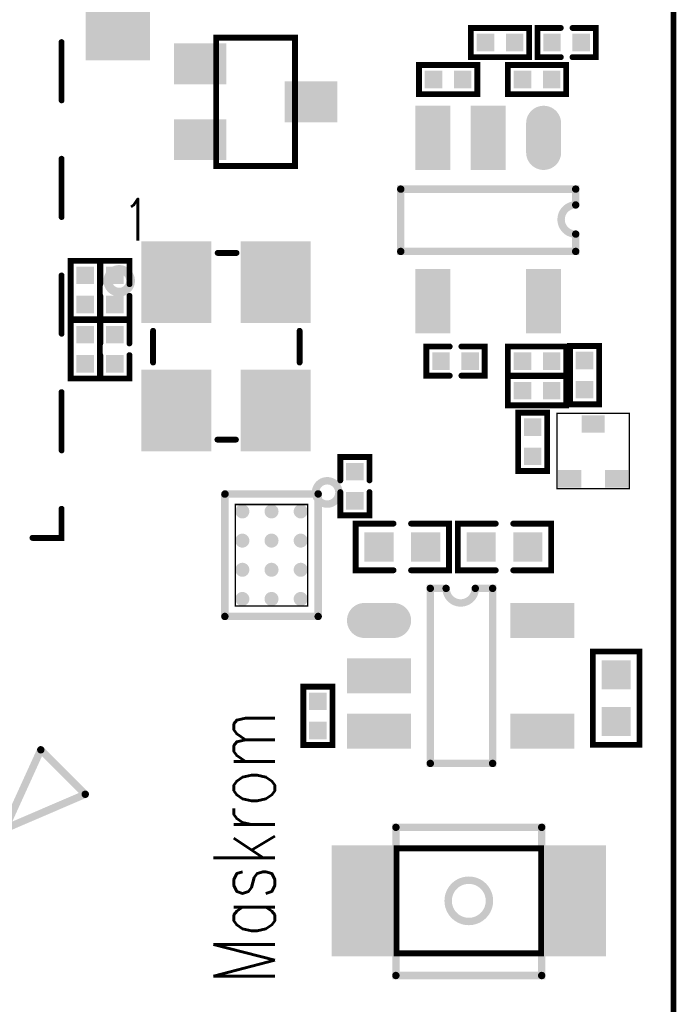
# Model space of a CAD drawing. Extents: x 109.4 to 149.6, y 97.5 to 152.5.
# Drawn here: x 138.32 to 149.58, y 107.98 to 124.86 of the extents above; entities that cross this region are included whole.
import ezdxf

# ---------------------------------------------------------------- set-up
doc = ezdxf.new("R2010")
doc.units = 0
doc.header["$MEASUREMENT"] = 0
doc.layers.get('0').update_dxf_attribs({"linetype": 'CONTINUOUS'})
for name, color, linetype in [('BOARD_OUTLINE_00', 254, 'CONTINUOUS'), ('DRIL_NPLTE_THRU_01', 3, 'CONTINUOUS'), ('DRIL_NPLTE_THRU_02', 171, 'CONTINUOUS'), ('DRIL_NPLTE_THRU_03', 34, 'CONTINUOUS'), ('DRIL_NPLTE_THRU_04', 1, 'CONTINUOUS'), ('DRIL_NPLTE_THRU_05', 171, 'CONTINUOUS'), ('DRIL_NPLTE_THRU_06', 136, 'CONTINUOUS'), ('DRIL_NPLTE_THRU_07', 216, 'CONTINUOUS'), ('DRIL_NPLTE_THRU_08', 2, 'CONTINUOUS'), ('DRIL_NPLTE_THRU_09', 6, 'CONTINUOUS'), ('DRIL_NPLTE_THRU_10', 106, 'CONTINUOUS'), ('DRIL_NPLTE_THRU_11', 171, 'CONTINUOUS'), ('DRIL_NPLTE_THRU_12', 176, 'CONTINUOUS'), ('DRIL_PLTE_THRU_01', 3, 'CONTINUOUS'), ('DRIL_PLTE_THRU_02', 171, 'CONTINUOUS'), ('DRIL_PLTE_THRU_03', 34, 'CONTINUOUS'), ('DRIL_PLTE_THRU_04', 1, 'CONTINUOUS'), ('DRIL_PLTE_THRU_05', 171, 'CONTINUOUS'), ('DRIL_PLTE_THRU_06', 136, 'CONTINUOUS'), ('DRIL_PLTE_THRU_07', 216, 'CONTINUOUS'), ('DRIL_PLTE_THRU_08', 2, 'CONTINUOUS'), ('DRIL_PLTE_THRU_09', 6, 'CONTINUOUS'), ('DRIL_PLTE_THRU_10', 106, 'CONTINUOUS'), ('DRIL_PLTE_THRU_11', 171, 'CONTINUOUS'), ('DRIL_PLTE_THRU_12', 176, 'CONTINUOUS'), ('PADS_BOT', 5, 'CONTINUOUS'), ('PADS_INNER', 96, 'CONTINUOUS'), ('PADS_TOP', 96, 'CONTINUOUS'), ('PADS_XR_121', 254, 'CONTINUOUS'), ('PADS_XR_122', 96, 'CONTINUOUS'), ('PADS_XR_123', 3, 'CONTINUOUS'), ('PADS_XR_128', 255, 'CONTINUOUS'), ('PART_TOP_2DLINE_00', 254, 'CONTINUOUS'), ('PART_TOP_2DLINE_01', 254, 'CONTINUOUS'), ('PART_TOP_2DLINE_120', 253, 'CONTINUOUS'), ('PART_TOP_2DLINE_126', 253, 'CONTINUOUS'), ('TEXT_126', 6, 'CONTINUOUS')]:
    doc.layers.add(name, color=color, linetype=linetype)
doc.styles.add('W0$1016', font='simplex', dxfattribs={"width": 0.75})

# ---------------------------------------------------------------- blocks, each defined once
blk = doc.blocks.new('BOARD_1')
at = {"layer": 'BOARD_OUTLINE_00', "const_width": 0.1}
blk.add_lwpolyline([(7.043, -3.358, 0.414214), (3.696, -6.706), (3.696, -55.29, 0.414214), (6.744, -58.338), (40.389, -58.338, 0.414214), (43.716, -55.012), (43.716, -6.664, 0.414214), (40.41, -3.358)], format="xyb", close=True, dxfattribs=at)
blk = doc.blocks.new('SMOOTH_0$127')
at = {"const_width": 0.0635}
blk.add_lwpolyline([(-0.03175, 0, 1), (0.03175, 0, 1)], format="xyb", close=True, dxfattribs=at)
blk = doc.blocks.new('PART_BODY_TOP_724')
at = {"layer": 'PART_TOP_2DLINE_126', "const_width": 0.127}
for points in [[(-1.113028, 0.899922), (1.125728, 0.899922)], [(-1.113028, -0.899922), (-1.113028, 0.899922)], [(0.8636, -0.899922), (0.8636, 0.899922)], [(1.125728, 0.899922), (1.125728, -0.899922)], [(1.125728, -0.899922), (-1.113028, -0.899922)]]:
    blk.add_lwpolyline(points, dxfattribs=at)
at = {"layer": 'PART_TOP_2DLINE_126'}
for p in [(-1.113028, 0.899922), (-1.113028, 0.899922), (0.8636, 0.899922), (1.125728, 0.899922), (1.125728, 0.899922), (-1.113028, -0.899922), (-1.113028, -0.899922), (0.8636, -0.899922), (1.125728, -0.899922), (1.125728, -0.899922)]:
    blk.add_blockref('SMOOTH_0$127', p, dxfattribs=at)
blk = doc.blocks.new('DRIL_HOLE_0')
blk.add_lwpolyline([(0, 0, 1), (0, 0, 1)], format="xyb", close=True)
blk = doc.blocks.new('PAD_0')
blk.add_lwpolyline([(0, 0, 1), (0, 0, 1)], format="xyb", close=True)
blk = doc.blocks.new('PAD_7')
at = {"const_width": 1.1}
blk.add_lwpolyline([(-0.55, 0), (0.55, 0)], dxfattribs=at)
blk = doc.blocks.new('PAD_8')
at = {"const_width": 1}
blk.add_lwpolyline([(-0.5, 0), (0.5, 0)], dxfattribs=at)
blk = doc.blocks.new('STK_TOP_121')
at = {"layer": 'DRIL_PLTE_THRU_01'}
blk.add_blockref('DRIL_HOLE_0', (0, 0), dxfattribs=at)
at = {"layer": 'DRIL_PLTE_THRU_02'}
blk.add_blockref('DRIL_HOLE_0', (0, 0), dxfattribs=at)
at = {"layer": 'DRIL_PLTE_THRU_03'}
blk.add_blockref('DRIL_HOLE_0', (0, 0), dxfattribs=at)
at = {"layer": 'DRIL_PLTE_THRU_04'}
blk.add_blockref('DRIL_HOLE_0', (0, 0), dxfattribs=at)
at = {"layer": 'DRIL_PLTE_THRU_05'}
blk.add_blockref('DRIL_HOLE_0', (0, 0), dxfattribs=at)
at = {"layer": 'DRIL_PLTE_THRU_06'}
blk.add_blockref('DRIL_HOLE_0', (0, 0), dxfattribs=at)
at = {"layer": 'DRIL_PLTE_THRU_07'}
blk.add_blockref('DRIL_HOLE_0', (0, 0), dxfattribs=at)
at = {"layer": 'DRIL_PLTE_THRU_08'}
blk.add_blockref('DRIL_HOLE_0', (0, 0), dxfattribs=at)
at = {"layer": 'DRIL_PLTE_THRU_09'}
blk.add_blockref('DRIL_HOLE_0', (0, 0), dxfattribs=at)
at = {"layer": 'DRIL_PLTE_THRU_10'}
blk.add_blockref('DRIL_HOLE_0', (0, 0), dxfattribs=at)
at = {"layer": 'DRIL_PLTE_THRU_11'}
blk.add_blockref('DRIL_HOLE_0', (0, 0), dxfattribs=at)
at = {"layer": 'DRIL_PLTE_THRU_12'}
blk.add_blockref('DRIL_HOLE_0', (0, 0), dxfattribs=at)
at = {"layer": 'PADS_BOT'}
blk.add_blockref('PAD_0', (0, 0), dxfattribs=at)
at = {"layer": 'PADS_INNER'}
blk.add_blockref('PAD_0', (0, 0), dxfattribs=at)
at = {"layer": 'PADS_TOP'}
blk.add_blockref('PAD_8', (0, 0), dxfattribs=at)
at = {"layer": 'PADS_XR_121'}
blk.add_blockref('PAD_7', (0, 0), dxfattribs=at)
at = {"layer": 'PADS_XR_122'}
blk.add_blockref('PAD_0', (0, 0), dxfattribs=at)
at = {"layer": 'PADS_XR_123'}
blk.add_blockref('PAD_8', (0, 0), dxfattribs=at)
at = {"layer": 'PADS_XR_128'}
blk.add_blockref('PAD_0', (0, 0), dxfattribs=at)
blk = doc.blocks.new('SYM_TOP_26')
for name, p in [('PART_BODY_TOP_724', (0, 0)), ('STK_TOP_121', (-1.800098, 0)), ('STK_TOP_121', (1.800098, 0))]:
    blk.add_blockref(name, p)
blk = doc.blocks.new('PART_TOP_11')
blk.add_blockref('SYM_TOP_26', (0, 0))
blk = doc.blocks.new('PART_BODY_TOP_725')
at = {"layer": 'PART_TOP_2DLINE_01', "const_width": 0.127}
blk.add_lwpolyline([(-1.5, -0.25, 1), (-1.5, 0.25), (-1.5, 0.547), (1.5, 0.547), (1.5, -0.521), (-1.5, -0.521)], format="xyb", close=True, dxfattribs=at)
at = {"layer": 'PART_TOP_2DLINE_01'}
for p in [(-1.5, 0.547), (1.5, 0.547), (-1.5, 0.25), (-1.5, -0.25), (-1.5, -0.521), (1.5, -0.521)]:
    blk.add_blockref('SMOOTH_0$127', p, dxfattribs=at)
blk = doc.blocks.new('PAD_9')
at = {"const_width": 0.3}
blk.add_lwpolyline([(-0.25, -0.15), (0.25, -0.15, 1), (0.25, 0.15), (-0.25, 0.15, 1)], format="xyb", close=True, dxfattribs=at)
blk = doc.blocks.new('STK_TOP_123')
at = {"layer": 'DRIL_PLTE_THRU_01'}
blk.add_blockref('DRIL_HOLE_0', (0, 0), dxfattribs=at)
at = {"layer": 'DRIL_PLTE_THRU_02'}
blk.add_blockref('DRIL_HOLE_0', (0, 0), dxfattribs=at)
at = {"layer": 'DRIL_PLTE_THRU_03'}
blk.add_blockref('DRIL_HOLE_0', (0, 0), dxfattribs=at)
at = {"layer": 'DRIL_PLTE_THRU_04'}
blk.add_blockref('DRIL_HOLE_0', (0, 0), dxfattribs=at)
at = {"layer": 'DRIL_PLTE_THRU_05'}
blk.add_blockref('DRIL_HOLE_0', (0, 0), dxfattribs=at)
at = {"layer": 'DRIL_PLTE_THRU_06'}
blk.add_blockref('DRIL_HOLE_0', (0, 0), dxfattribs=at)
at = {"layer": 'DRIL_PLTE_THRU_07'}
blk.add_blockref('DRIL_HOLE_0', (0, 0), dxfattribs=at)
at = {"layer": 'DRIL_PLTE_THRU_08'}
blk.add_blockref('DRIL_HOLE_0', (0, 0), dxfattribs=at)
at = {"layer": 'DRIL_PLTE_THRU_09'}
blk.add_blockref('DRIL_HOLE_0', (0, 0), dxfattribs=at)
at = {"layer": 'DRIL_PLTE_THRU_10'}
blk.add_blockref('DRIL_HOLE_0', (0, 0), dxfattribs=at)
at = {"layer": 'DRIL_PLTE_THRU_11'}
blk.add_blockref('DRIL_HOLE_0', (0, 0), dxfattribs=at)
at = {"layer": 'DRIL_PLTE_THRU_12'}
blk.add_blockref('DRIL_HOLE_0', (0, 0), dxfattribs=at)
at = {"layer": 'PADS_BOT'}
blk.add_blockref('PAD_0', (0, 0), dxfattribs=at)
at = {"layer": 'PADS_INNER'}
blk.add_blockref('PAD_0', (0, 0), dxfattribs=at)
at = {"layer": 'PADS_TOP', "rotation": 90}
blk.add_blockref('PAD_9', (0, 0), dxfattribs=at)
blk = doc.blocks.new('PAD_10')
at = {"const_width": 0.6}
blk.add_lwpolyline([(-0.55, 0), (0.55, 0)], dxfattribs=at)
blk = doc.blocks.new('STK_TOP_122')
at = {"layer": 'DRIL_PLTE_THRU_01'}
blk.add_blockref('DRIL_HOLE_0', (0, 0), dxfattribs=at)
at = {"layer": 'DRIL_PLTE_THRU_02'}
blk.add_blockref('DRIL_HOLE_0', (0, 0), dxfattribs=at)
at = {"layer": 'DRIL_PLTE_THRU_03'}
blk.add_blockref('DRIL_HOLE_0', (0, 0), dxfattribs=at)
at = {"layer": 'DRIL_PLTE_THRU_04'}
blk.add_blockref('DRIL_HOLE_0', (0, 0), dxfattribs=at)
at = {"layer": 'DRIL_PLTE_THRU_05'}
blk.add_blockref('DRIL_HOLE_0', (0, 0), dxfattribs=at)
at = {"layer": 'DRIL_PLTE_THRU_06'}
blk.add_blockref('DRIL_HOLE_0', (0, 0), dxfattribs=at)
at = {"layer": 'DRIL_PLTE_THRU_07'}
blk.add_blockref('DRIL_HOLE_0', (0, 0), dxfattribs=at)
at = {"layer": 'DRIL_PLTE_THRU_08'}
blk.add_blockref('DRIL_HOLE_0', (0, 0), dxfattribs=at)
at = {"layer": 'DRIL_PLTE_THRU_09'}
blk.add_blockref('DRIL_HOLE_0', (0, 0), dxfattribs=at)
at = {"layer": 'DRIL_PLTE_THRU_10'}
blk.add_blockref('DRIL_HOLE_0', (0, 0), dxfattribs=at)
at = {"layer": 'DRIL_PLTE_THRU_11'}
blk.add_blockref('DRIL_HOLE_0', (0, 0), dxfattribs=at)
at = {"layer": 'DRIL_PLTE_THRU_12'}
blk.add_blockref('DRIL_HOLE_0', (0, 0), dxfattribs=at)
at = {"layer": 'PADS_BOT'}
blk.add_blockref('PAD_0', (0, 0), dxfattribs=at)
at = {"layer": 'PADS_INNER'}
blk.add_blockref('PAD_0', (0, 0), dxfattribs=at)
at = {"layer": 'PADS_TOP', "rotation": 90}
blk.add_blockref('PAD_10', (0, 0), dxfattribs=at)
blk = doc.blocks.new('SYM_TOP_27')
for name, p in [('STK_TOP_122', (-0.95, 1.39999)), ('STK_TOP_122', (0.95, 1.39999)), ('PART_BODY_TOP_725', (0, 0)), ('STK_TOP_122', (-0.000002, -1.4)), ('STK_TOP_122', (0.95, -1.4)), ('STK_TOP_123', (-0.95, -1.4))]:
    blk.add_blockref(name, p)
blk = doc.blocks.new('PART_TOP_12')
blk.add_blockref('SYM_TOP_27', (0, 0))
blk = doc.blocks.new('PART_TOP_13')
blk.add_blockref('SYM_TOP_27', (0, 0))
blk = doc.blocks.new('SMOOTH_0$1')
at = {"const_width": 0.05}
blk.add_lwpolyline([(-0.025, 0, 1), (0.025, 0, 1)], format="xyb", close=True, dxfattribs=at)
blk = doc.blocks.new('PART_BODY_TOP_726')
at = {"layer": 'PART_TOP_2DLINE_126'}
for points, const_width in [([(-1.25, 1.28), (1.25, 1.28), (1.25, -1.26), (-1.25, -1.26)], 0.127), ([(-1.24, 0.9), (1.24, 0.9), (1.24, -0.9), (-1.24, -0.9)], 0.1)]:
    blk.add_lwpolyline(points, close=True, dxfattribs=dict(at, const_width=const_width))
at = {"layer": 'PART_TOP_2DLINE_126', "const_width": 0.127}
blk.add_lwpolyline([(-0.354, 0, 1), (0.354, 0, 1)], format="xyb", close=True, dxfattribs=at)
at = {"layer": 'PART_TOP_2DLINE_126'}
for name, p in [('SMOOTH_0$127', (-1.25, 1.28)), ('SMOOTH_0$127', (1.25, 1.28)), ('SMOOTH_0$1', (-1.24, 0.9)), ('SMOOTH_0$1', (1.24, 0.9)), ('SMOOTH_0$1', (-1.24, -0.9)), ('SMOOTH_0$1', (1.24, -0.9)), ('SMOOTH_0$127', (-1.25, -1.26)), ('SMOOTH_0$127', (1.25, -1.26))]:
    blk.add_blockref(name, p, dxfattribs=at)
blk = doc.blocks.new('PAD_11')
at = {"const_width": 1.1}
blk.add_lwpolyline([(-0.95, 0), (0.95, 0)], dxfattribs=at)
blk = doc.blocks.new('STK_TOP_44')
at = {"layer": 'DRIL_NPLTE_THRU_01'}
blk.add_blockref('DRIL_HOLE_0', (0, 0), dxfattribs=at)
at = {"layer": 'DRIL_NPLTE_THRU_02'}
blk.add_blockref('DRIL_HOLE_0', (0, 0), dxfattribs=at)
at = {"layer": 'DRIL_NPLTE_THRU_03'}
blk.add_blockref('DRIL_HOLE_0', (0, 0), dxfattribs=at)
at = {"layer": 'DRIL_NPLTE_THRU_04'}
blk.add_blockref('DRIL_HOLE_0', (0, 0), dxfattribs=at)
at = {"layer": 'DRIL_NPLTE_THRU_05'}
blk.add_blockref('DRIL_HOLE_0', (0, 0), dxfattribs=at)
at = {"layer": 'DRIL_NPLTE_THRU_06'}
blk.add_blockref('DRIL_HOLE_0', (0, 0), dxfattribs=at)
at = {"layer": 'DRIL_NPLTE_THRU_07'}
blk.add_blockref('DRIL_HOLE_0', (0, 0), dxfattribs=at)
at = {"layer": 'DRIL_NPLTE_THRU_08'}
blk.add_blockref('DRIL_HOLE_0', (0, 0), dxfattribs=at)
at = {"layer": 'DRIL_NPLTE_THRU_09'}
blk.add_blockref('DRIL_HOLE_0', (0, 0), dxfattribs=at)
at = {"layer": 'DRIL_NPLTE_THRU_10'}
blk.add_blockref('DRIL_HOLE_0', (0, 0), dxfattribs=at)
at = {"layer": 'DRIL_NPLTE_THRU_11'}
blk.add_blockref('DRIL_HOLE_0', (0, 0), dxfattribs=at)
at = {"layer": 'DRIL_NPLTE_THRU_12'}
blk.add_blockref('DRIL_HOLE_0', (0, 0), dxfattribs=at)
at = {"layer": 'PADS_BOT'}
blk.add_blockref('PAD_0', (0, 0), dxfattribs=at)
at = {"layer": 'PADS_INNER'}
blk.add_blockref('PAD_0', (0, 0), dxfattribs=at)
at = {"layer": 'PADS_TOP', "rotation": 90}
blk.add_blockref('PAD_11', (0, 0), dxfattribs=at)
blk = doc.blocks.new('SYM_TOP_28')
for name, p in [('STK_TOP_44', (-1.8, 0)), ('STK_TOP_44', (1.8, 0)), ('PART_BODY_TOP_726', (0, 0))]:
    blk.add_blockref(name, p)
blk = doc.blocks.new('PART_TOP_16')
blk.add_blockref('SYM_TOP_28', (0, 0))
blk = doc.blocks.new('PART_BODY_TOP_727')
at = {"layer": 'PART_TOP_2DLINE_126', "const_width": 0.1}
for points in [[(-0.1, 0.25), (-0.5, 0.25), (-0.5, -0.25), (-0.1, -0.25)], [(0.1, 0.25), (0.5, 0.25), (0.5, -0.25), (0.1, -0.25)]]:
    blk.add_lwpolyline(points, dxfattribs=at)
at = {"layer": 'PART_TOP_2DLINE_126'}
for p in [(-0.5, 0.25), (-0.1, 0.25), (0.1, 0.25), (0.5, 0.25), (-0.5, -0.25), (-0.1, -0.25), (0.1, -0.25), (0.5, -0.25)]:
    blk.add_blockref('SMOOTH_0$1', p, dxfattribs=at)
blk = doc.blocks.new('PAD_12')
at = {"const_width": 0.3}
blk.add_lwpolyline([(-0.15, 0), (0.15, 0)], dxfattribs=at)
blk = doc.blocks.new('STK_TOP_25')
at = {"layer": 'DRIL_NPLTE_THRU_01'}
blk.add_blockref('DRIL_HOLE_0', (0, 0), dxfattribs=at)
at = {"layer": 'DRIL_NPLTE_THRU_02'}
blk.add_blockref('DRIL_HOLE_0', (0, 0), dxfattribs=at)
at = {"layer": 'DRIL_NPLTE_THRU_03'}
blk.add_blockref('DRIL_HOLE_0', (0, 0), dxfattribs=at)
at = {"layer": 'DRIL_NPLTE_THRU_04'}
blk.add_blockref('DRIL_HOLE_0', (0, 0), dxfattribs=at)
at = {"layer": 'DRIL_NPLTE_THRU_05'}
blk.add_blockref('DRIL_HOLE_0', (0, 0), dxfattribs=at)
at = {"layer": 'DRIL_NPLTE_THRU_06'}
blk.add_blockref('DRIL_HOLE_0', (0, 0), dxfattribs=at)
at = {"layer": 'DRIL_NPLTE_THRU_07'}
blk.add_blockref('DRIL_HOLE_0', (0, 0), dxfattribs=at)
at = {"layer": 'DRIL_NPLTE_THRU_08'}
blk.add_blockref('DRIL_HOLE_0', (0, 0), dxfattribs=at)
at = {"layer": 'DRIL_NPLTE_THRU_09'}
blk.add_blockref('DRIL_HOLE_0', (0, 0), dxfattribs=at)
at = {"layer": 'DRIL_NPLTE_THRU_10'}
blk.add_blockref('DRIL_HOLE_0', (0, 0), dxfattribs=at)
at = {"layer": 'DRIL_NPLTE_THRU_11'}
blk.add_blockref('DRIL_HOLE_0', (0, 0), dxfattribs=at)
at = {"layer": 'DRIL_NPLTE_THRU_12'}
blk.add_blockref('DRIL_HOLE_0', (0, 0), dxfattribs=at)
at = {"layer": 'PADS_BOT'}
blk.add_blockref('PAD_0', (0, 0), dxfattribs=at)
at = {"layer": 'PADS_INNER'}
blk.add_blockref('PAD_0', (0, 0), dxfattribs=at)
at = {"layer": 'PADS_TOP'}
blk.add_blockref('PAD_12', (0, 0), dxfattribs=at)
blk = doc.blocks.new('SYM_TOP_29')
for name, p in [('PART_BODY_TOP_727', (0, 0)), ('STK_TOP_25', (-0.25, 0)), ('STK_TOP_25', (0.25, 0))]:
    blk.add_blockref(name, p)
blk = doc.blocks.new('PART_TOP_17')
blk.add_blockref('SYM_TOP_29', (0, 0))
blk = doc.blocks.new('PART_TOP_132')
blk.add_blockref('SYM_TOP_29', (0, 0))
blk = doc.blocks.new('PART_TOP_133')
blk.add_blockref('SYM_TOP_29', (0, 0))
blk = doc.blocks.new('PART_TOP_172')
blk.add_blockref('SYM_TOP_29', (0, 0))
blk = doc.blocks.new('PART_TOP_189')
blk.add_blockref('SYM_TOP_29', (0, 0))
blk = doc.blocks.new('SMOOTH_0$100076')
at = {"const_width": 0.05}
blk.add_lwpolyline([(-0.025, 0, 1), (0.025, 0, 1)], format="xyb", close=True, dxfattribs=at)
blk = doc.blocks.new('PART_BODY_TOP_728')
at = {"layer": 'PART_TOP_2DLINE_126', "const_width": 0.1}
for points in [[(-0.15, 0.4), (-0.8, 0.4), (-0.8, -0.4), (-0.15, -0.4)], [(0.15, -0.4), (0.8, -0.4), (0.8, 0.4), (0.15, 0.4)]]:
    blk.add_lwpolyline(points, dxfattribs=at)
at = {"layer": 'PART_TOP_2DLINE_126'}
for p in [(-0.8, 0.4), (-0.15, 0.4), (0.15, 0.4), (0.8, 0.4), (-0.8, -0.4), (-0.15, -0.4), (0.15, -0.4), (0.8, -0.4)]:
    blk.add_blockref('SMOOTH_0$100076', p, dxfattribs=at)
blk = doc.blocks.new('PAD_13')
at = {"const_width": 0.5}
blk.add_lwpolyline([(-0.25, 0), (0.25, 0)], dxfattribs=at)
blk = doc.blocks.new('STK_TOP_11')
at = {"layer": 'DRIL_PLTE_THRU_01'}
blk.add_blockref('DRIL_HOLE_0', (0, 0), dxfattribs=at)
at = {"layer": 'DRIL_PLTE_THRU_02'}
blk.add_blockref('DRIL_HOLE_0', (0, 0), dxfattribs=at)
at = {"layer": 'DRIL_PLTE_THRU_03'}
blk.add_blockref('DRIL_HOLE_0', (0, 0), dxfattribs=at)
at = {"layer": 'DRIL_PLTE_THRU_04'}
blk.add_blockref('DRIL_HOLE_0', (0, 0), dxfattribs=at)
at = {"layer": 'DRIL_PLTE_THRU_05'}
blk.add_blockref('DRIL_HOLE_0', (0, 0), dxfattribs=at)
at = {"layer": 'DRIL_PLTE_THRU_06'}
blk.add_blockref('DRIL_HOLE_0', (0, 0), dxfattribs=at)
at = {"layer": 'DRIL_PLTE_THRU_07'}
blk.add_blockref('DRIL_HOLE_0', (0, 0), dxfattribs=at)
at = {"layer": 'DRIL_PLTE_THRU_08'}
blk.add_blockref('DRIL_HOLE_0', (0, 0), dxfattribs=at)
at = {"layer": 'DRIL_PLTE_THRU_09'}
blk.add_blockref('DRIL_HOLE_0', (0, 0), dxfattribs=at)
at = {"layer": 'DRIL_PLTE_THRU_10'}
blk.add_blockref('DRIL_HOLE_0', (0, 0), dxfattribs=at)
at = {"layer": 'DRIL_PLTE_THRU_11'}
blk.add_blockref('DRIL_HOLE_0', (0, 0), dxfattribs=at)
at = {"layer": 'DRIL_PLTE_THRU_12'}
blk.add_blockref('DRIL_HOLE_0', (0, 0), dxfattribs=at)
at = {"layer": 'PADS_BOT'}
blk.add_blockref('PAD_0', (0, 0), dxfattribs=at)
at = {"layer": 'PADS_INNER'}
blk.add_blockref('PAD_0', (0, 0), dxfattribs=at)
at = {"layer": 'PADS_TOP'}
blk.add_blockref('PAD_13', (0, 0), dxfattribs=at)
blk = doc.blocks.new('SYM_TOP_30')
for name, p in [('PART_BODY_TOP_728', (0, 0)), ('STK_TOP_11', (-0.4, 0)), ('STK_TOP_11', (0.4, 0))]:
    blk.add_blockref(name, p)
blk = doc.blocks.new('PART_TOP_264')
blk.add_blockref('SYM_TOP_30', (0, 0))
blk = doc.blocks.new('PART_TOP_265')
blk.add_blockref('SYM_TOP_30', (0, 0))
blk = doc.blocks.new('SMOOTH_0$0254')
at = {"const_width": 0.0127}
blk.add_lwpolyline([(-0.00635, 0, 1), (0.00635, 0, 1)], format="xyb", close=True, dxfattribs=at)
blk = doc.blocks.new('PART_BODY_TOP_735')
at = {"layer": 'PART_TOP_2DLINE_01', "const_width": 0.0254}
blk.add_lwpolyline([(-0.2175, 1.123), (1.0225, 1.123), (1.0225, -0.17), (-0.2175, -0.17)], close=True, dxfattribs=at)
at = {"layer": 'PART_TOP_2DLINE_01'}
for p in [(-0.2175, 1.123), (1.0225, 1.123), (-0.2175, -0.17), (1.0225, -0.17)]:
    blk.add_blockref('SMOOTH_0$0254', p, dxfattribs=at)
blk = doc.blocks.new('PAD_21')
at = {"const_width": 0.3}
blk.add_lwpolyline([(-0.2, 0), (0.2, 0)], dxfattribs=at)
blk = doc.blocks.new('STK_TOP_21')
at = {"layer": 'DRIL_PLTE_THRU_01'}
blk.add_blockref('DRIL_HOLE_0', (0, 0), dxfattribs=at)
at = {"layer": 'DRIL_PLTE_THRU_02'}
blk.add_blockref('DRIL_HOLE_0', (0, 0), dxfattribs=at)
at = {"layer": 'DRIL_PLTE_THRU_03'}
blk.add_blockref('DRIL_HOLE_0', (0, 0), dxfattribs=at)
at = {"layer": 'DRIL_PLTE_THRU_04'}
blk.add_blockref('DRIL_HOLE_0', (0, 0), dxfattribs=at)
at = {"layer": 'DRIL_PLTE_THRU_05'}
blk.add_blockref('DRIL_HOLE_0', (0, 0), dxfattribs=at)
at = {"layer": 'DRIL_PLTE_THRU_06'}
blk.add_blockref('DRIL_HOLE_0', (0, 0), dxfattribs=at)
at = {"layer": 'DRIL_PLTE_THRU_07'}
blk.add_blockref('DRIL_HOLE_0', (0, 0), dxfattribs=at)
at = {"layer": 'DRIL_PLTE_THRU_08'}
blk.add_blockref('DRIL_HOLE_0', (0, 0), dxfattribs=at)
at = {"layer": 'DRIL_PLTE_THRU_09'}
blk.add_blockref('DRIL_HOLE_0', (0, 0), dxfattribs=at)
at = {"layer": 'DRIL_PLTE_THRU_10'}
blk.add_blockref('DRIL_HOLE_0', (0, 0), dxfattribs=at)
at = {"layer": 'DRIL_PLTE_THRU_11'}
blk.add_blockref('DRIL_HOLE_0', (0, 0), dxfattribs=at)
at = {"layer": 'DRIL_PLTE_THRU_12'}
blk.add_blockref('DRIL_HOLE_0', (0, 0), dxfattribs=at)
at = {"layer": 'PADS_BOT'}
blk.add_blockref('PAD_0', (0, 0), dxfattribs=at)
at = {"layer": 'PADS_INNER'}
blk.add_blockref('PAD_0', (0, 0), dxfattribs=at)
at = {"layer": 'PADS_TOP'}
blk.add_blockref('PAD_21', (0, 0), dxfattribs=at)
blk = doc.blocks.new('SYM_TOP_37')
for name, p in [('PART_BODY_TOP_735', (0, 0)), ('STK_TOP_21', (0.4025, 0.94)), ('STK_TOP_21', (0, 0)), ('STK_TOP_21', (0.805, 0))]:
    blk.add_blockref(name, p)
blk = doc.blocks.new('PART_TOP_338')
blk.add_blockref('SYM_TOP_37', (0, 0))
blk = doc.blocks.new('PART_BODY_TOP_736')
at = {"layer": 'PART_TOP_2DLINE_126', "const_width": 0.1}
blk.add_lwpolyline([(-1.1, -0.675), (1.1, -0.675), (1.1, 0.675), (-1.1, 0.675)], close=True, dxfattribs=at)
at = {"layer": 'PART_TOP_2DLINE_126'}
for p in [(-1.1, 0.675), (1.1, 0.675), (-1.1, -0.675), (1.1, -0.675)]:
    blk.add_blockref('SMOOTH_0$1', p, dxfattribs=at)
blk = doc.blocks.new('PAD_14')
at = {"const_width": 0.7}
blk.add_lwpolyline([(-0.45, 0), (0.45, 0)], dxfattribs=at)
blk = doc.blocks.new('STK_TOP_13')
at = {"layer": 'DRIL_PLTE_THRU_01'}
blk.add_blockref('DRIL_HOLE_0', (0, 0), dxfattribs=at)
at = {"layer": 'DRIL_PLTE_THRU_02'}
blk.add_blockref('DRIL_HOLE_0', (0, 0), dxfattribs=at)
at = {"layer": 'DRIL_PLTE_THRU_03'}
blk.add_blockref('DRIL_HOLE_0', (0, 0), dxfattribs=at)
at = {"layer": 'DRIL_PLTE_THRU_04'}
blk.add_blockref('DRIL_HOLE_0', (0, 0), dxfattribs=at)
at = {"layer": 'DRIL_PLTE_THRU_05'}
blk.add_blockref('DRIL_HOLE_0', (0, 0), dxfattribs=at)
at = {"layer": 'DRIL_PLTE_THRU_06'}
blk.add_blockref('DRIL_HOLE_0', (0, 0), dxfattribs=at)
at = {"layer": 'DRIL_PLTE_THRU_07'}
blk.add_blockref('DRIL_HOLE_0', (0, 0), dxfattribs=at)
at = {"layer": 'DRIL_PLTE_THRU_08'}
blk.add_blockref('DRIL_HOLE_0', (0, 0), dxfattribs=at)
at = {"layer": 'DRIL_PLTE_THRU_09'}
blk.add_blockref('DRIL_HOLE_0', (0, 0), dxfattribs=at)
at = {"layer": 'DRIL_PLTE_THRU_10'}
blk.add_blockref('DRIL_HOLE_0', (0, 0), dxfattribs=at)
at = {"layer": 'DRIL_PLTE_THRU_11'}
blk.add_blockref('DRIL_HOLE_0', (0, 0), dxfattribs=at)
at = {"layer": 'DRIL_PLTE_THRU_12'}
blk.add_blockref('DRIL_HOLE_0', (0, 0), dxfattribs=at)
at = {"layer": 'PADS_BOT'}
blk.add_blockref('PAD_0', (0, 0), dxfattribs=at)
at = {"layer": 'PADS_INNER'}
blk.add_blockref('PAD_0', (0, 0), dxfattribs=at)
at = {"layer": 'PADS_TOP', "rotation": 90}
blk.add_blockref('PAD_14', (0, 0), dxfattribs=at)
blk = doc.blocks.new('SYM_TOP_38')
for name, p in [('STK_TOP_13', (0, 0.95)), ('PART_BODY_TOP_736', (0, 0)), ('STK_TOP_13', (-0.65, -0.95)), ('STK_TOP_13', (0.65, -0.95))]:
    blk.add_blockref(name, p)
blk = doc.blocks.new('PART_TOP_345')
blk.add_blockref('SYM_TOP_38', (0, 0))
blk = doc.blocks.new('PART_BODY_TOP_738')
at = {"layer": 'PART_TOP_2DLINE_126', "const_width": 0.1}
blk.add_lwpolyline([(-0.5, 0.25), (0.5, 0.25), (0.5, -0.25), (-0.5, -0.25)], close=True, dxfattribs=at)
at = {"layer": 'PART_TOP_2DLINE_126'}
for p in [(-0.5, 0.25), (0.5, 0.25), (-0.5, -0.25), (0.5, -0.25)]:
    blk.add_blockref('SMOOTH_0$100076', p, dxfattribs=at)
blk = doc.blocks.new('SYM_TOP_40')
for name, p in [('PART_BODY_TOP_738', (0, 0)), ('STK_TOP_25', (-0.25, 0)), ('STK_TOP_25', (0.25, 0))]:
    blk.add_blockref(name, p)
blk = doc.blocks.new('PART_TOP_389')
blk.add_blockref('SYM_TOP_40', (0, 0))
blk = doc.blocks.new('PART_TOP_392')
blk.add_blockref('SYM_TOP_40', (0, 0))
blk = doc.blocks.new('PART_TOP_452')
blk.add_blockref('SYM_TOP_40', (0, 0))
blk = doc.blocks.new('PART_TOP_453')
blk.add_blockref('SYM_TOP_40', (0, 0))
blk = doc.blocks.new('PART_TOP_467')
blk.add_blockref('SYM_TOP_40', (0, 0))
blk = doc.blocks.new('PART_TOP_469')
blk.add_blockref('SYM_TOP_40', (0, 0))
blk = doc.blocks.new('PART_TOP_510')
blk.add_blockref('SYM_TOP_40', (0, 0))
blk = doc.blocks.new('PART_TOP_514')
blk.add_blockref('SYM_TOP_40', (0, 0))
blk = doc.blocks.new('PART_TOP_543')
blk.add_blockref('SYM_TOP_40', (0, 0))
blk = doc.blocks.new('PART_TOP_550')
blk.add_blockref('SYM_TOP_40', (0, 0))
blk = doc.blocks.new('PART_BODY_TOP_739')
at = {"layer": 'PART_TOP_2DLINE_126', "const_width": 0.1}
blk.add_lwpolyline([(-0.8, 0.4), (0.8, 0.4), (0.8, -0.4), (-0.8, -0.4)], close=True, dxfattribs=at)
at = {"layer": 'PART_TOP_2DLINE_126'}
for p in [(-0.8, 0.4), (0.8, 0.4), (-0.8, -0.4), (0.8, -0.4)]:
    blk.add_blockref('SMOOTH_0$1', p, dxfattribs=at)
blk = doc.blocks.new('SYM_TOP_41')
for name, p in [('PART_BODY_TOP_739', (0, 0)), ('STK_TOP_11', (-0.4, 0)), ('STK_TOP_11', (0.4, 0))]:
    blk.add_blockref(name, p)
blk = doc.blocks.new('PART_TOP_588')
blk.add_blockref('SYM_TOP_41', (0, 0))
blk = doc.blocks.new('SMOOTH_0$0999993333')
at = {"const_width": 0.05}
blk.add_lwpolyline([(-0.025, 0, 1), (0.025, 0, 1)], format="xyb", close=True, dxfattribs=at)
blk = doc.blocks.new('PART_BODY_TOP_741')
at = {"layer": 'PART_TOP_2DLINE_01', "const_width": 0.1}
for points in [[(-9, -9), (-9, -9.5), (-8.5, -9.5)], [(-7.5, -9.5), (-6.5, -9.5)], [(-5.5, -9.5), (-4.5, -9.5)], [(-3.5, -9.5), (-2.5, -9.5)], [(-1.5, -9.5), (-0.5, -9.5)]]:
    blk.add_lwpolyline(points, dxfattribs=at)
at = {"layer": 'PART_TOP_2DLINE_01'}
for p in [(-9, -9), (-9, -9.5), (-8.5, -9.5), (-7.5, -9.5), (-6.5, -9.5), (-5.5, -9.5), (-4.5, -9.5), (-3.5, -9.5), (-2.5, -9.5), (-1.5, -9.5), (-0.5, -9.5)]:
    blk.add_blockref('SMOOTH_0$0999993333', p, dxfattribs=at)
blk = doc.blocks.new('SYM_TOP_43')
blk.add_blockref('PART_BODY_TOP_741', (0, 0))
blk = doc.blocks.new('PART_TOP_592')
blk.add_blockref('SYM_TOP_43', (0, 0))
blk = doc.blocks.new('SMOOTH_0$199898')
at = {"const_width": 0.099949}
blk.add_lwpolyline([(-0.049974, 0, 1), (0.049974, 0, 1)], format="xyb", close=True, dxfattribs=at)
blk = doc.blocks.new('PART_BODY_TOP_743')
at = {"layer": 'PART_TOP_2DLINE_00'}
for points, const_width in [([(-6.604, 9.906), (-7.366, 9.144)], 0.127), ([(-6, 8.5), (-6.604, 9.906)], 0.127), ([(-7.366, 9.144), (-5.969, 8.509)], 0.127), ([(-5.312, 8.5), (-6.002, 7.81)], 0.127), ([(6, 8.5), (-5.312, 8.5)], 0.127), ([(6, -8.5), (6, 8.5)], 0.127), ([(-6.002, 7.81), (-6.002, 7.43)], 0.127), ([(-6, 7.709), (-6, -8.5)], 0.127), ([(-5, 7.5), (5, 7.5)], 0.2), ([(-5, -7.5), (-5, 7.5)], 0.2), ([(5, 7.5), (5, -7.5)], 0.2), ([(5, -7.5), (-5, -7.5)], 0.2), ([(-6, -8.5), (6, -8.5)], 0.127)]:
    blk.add_lwpolyline(points, dxfattribs=dict(at, const_width=const_width))
for name, p in [('SMOOTH_0$127', (-6.604, 9.906)), ('SMOOTH_0$127', (-6.604, 9.906)), ('SMOOTH_0$127', (-7.366, 9.144)), ('SMOOTH_0$127', (-7.366, 9.144)), ('SMOOTH_0$127', (-6, 8.5)), ('SMOOTH_0$127', (-5.969, 8.509)), ('SMOOTH_0$127', (-5.312, 8.5)), ('SMOOTH_0$127', (-5.312, 8.5)), ('SMOOTH_0$127', (6, 8.5)), ('SMOOTH_0$127', (6, 8.5)), ('SMOOTH_0$127', (-6.002, 7.81)), ('SMOOTH_0$127', (-6.002, 7.81)), ('SMOOTH_0$127', (-6, 7.709)), ('SMOOTH_0$199898', (-5, 7.5)), ('SMOOTH_0$199898', (-5, 7.5)), ('SMOOTH_0$199898', (5, 7.5)), ('SMOOTH_0$199898', (5, 7.5)), ('SMOOTH_0$127', (-6.002, 7.43)), ('SMOOTH_0$199898', (-5, -7.5)), ('SMOOTH_0$199898', (-5, -7.5)), ('SMOOTH_0$199898', (5, -7.5)), ('SMOOTH_0$199898', (5, -7.5)), ('SMOOTH_0$127', (-6, -8.5)), ('SMOOTH_0$127', (-6, -8.5)), ('SMOOTH_0$127', (6, -8.5)), ('SMOOTH_0$127', (6, -8.5))]:
    blk.add_blockref(name, p, dxfattribs=at)
blk = doc.blocks.new('SYM_TOP_45')
blk.add_blockref('PART_BODY_TOP_743', (0, 0))
blk = doc.blocks.new('PART_TOP_594')
blk.add_blockref('SYM_TOP_45', (0, 0))
blk = doc.blocks.new('SMOOTH_0$1001')
at = {"const_width": 0.05}
blk.add_lwpolyline([(-0.025, 0, 1), (0.025, 0, 1)], format="xyb", close=True, dxfattribs=at)
blk = doc.blocks.new('PART_BODY_TOP_746')
at = {"layer": 'PART_TOP_2DLINE_126', "const_width": 0.1}
for points in [[(-0.266, 1.263), (0.279, 1.263)], [(-1.6, 0.182), (-1.6, -0.142)], [(1.6, 0.171), (1.6, -0.147)], [(-0.266, -1.25), (0.279, -1.25)]]:
    blk.add_lwpolyline(points, dxfattribs=at)
at = {"layer": 'PART_TOP_2DLINE_126', "const_width": 0.15}
blk.add_lwpolyline([(-0.928, -1.83, 1), (-1.317, -1.83, 1)], format="xyb", close=True, dxfattribs=at)
at = {"layer": 'PART_TOP_2DLINE_126'}
for p in [(-0.266, 1.263), (0.279, 1.263), (-1.6, 0.182), (1.6, 0.171), (-1.6, -0.142), (1.6, -0.147), (-0.266, -1.25), (0.279, -1.25)]:
    blk.add_blockref('SMOOTH_0$1001', p, dxfattribs=at)
blk = doc.blocks.new('PAD_34')
at = {"const_width": 1.199896}
blk.add_lwpolyline([(-0.699998, 0), (0.699998, 0)], dxfattribs=at)
blk = doc.blocks.new('STK_TOP_28')
at = {"layer": 'DRIL_PLTE_THRU_01'}
blk.add_blockref('DRIL_HOLE_0', (0, 0), dxfattribs=at)
at = {"layer": 'DRIL_PLTE_THRU_02'}
blk.add_blockref('DRIL_HOLE_0', (0, 0), dxfattribs=at)
at = {"layer": 'DRIL_PLTE_THRU_03'}
blk.add_blockref('DRIL_HOLE_0', (0, 0), dxfattribs=at)
at = {"layer": 'DRIL_PLTE_THRU_04'}
blk.add_blockref('DRIL_HOLE_0', (0, 0), dxfattribs=at)
at = {"layer": 'DRIL_PLTE_THRU_05'}
blk.add_blockref('DRIL_HOLE_0', (0, 0), dxfattribs=at)
at = {"layer": 'DRIL_PLTE_THRU_06'}
blk.add_blockref('DRIL_HOLE_0', (0, 0), dxfattribs=at)
at = {"layer": 'DRIL_PLTE_THRU_07'}
blk.add_blockref('DRIL_HOLE_0', (0, 0), dxfattribs=at)
at = {"layer": 'DRIL_PLTE_THRU_08'}
blk.add_blockref('DRIL_HOLE_0', (0, 0), dxfattribs=at)
at = {"layer": 'DRIL_PLTE_THRU_09'}
blk.add_blockref('DRIL_HOLE_0', (0, 0), dxfattribs=at)
at = {"layer": 'DRIL_PLTE_THRU_10'}
blk.add_blockref('DRIL_HOLE_0', (0, 0), dxfattribs=at)
at = {"layer": 'DRIL_PLTE_THRU_11'}
blk.add_blockref('DRIL_HOLE_0', (0, 0), dxfattribs=at)
at = {"layer": 'DRIL_PLTE_THRU_12'}
blk.add_blockref('DRIL_HOLE_0', (0, 0), dxfattribs=at)
at = {"layer": 'PADS_BOT'}
blk.add_blockref('PAD_0', (0, 0), dxfattribs=at)
at = {"layer": 'PADS_INNER'}
blk.add_blockref('PAD_0', (0, 0), dxfattribs=at)
at = {"layer": 'PADS_TOP'}
blk.add_blockref('PAD_34', (0, 0), dxfattribs=at)
blk = doc.blocks.new('SYM_TOP_48')
for name, p in [('STK_TOP_28', (-1.1, 0.85)), ('STK_TOP_28', (1.1, 0.85)), ('PART_BODY_TOP_746', (0, 0)), ('STK_TOP_28', (-1.1, -0.85)), ('STK_TOP_28', (1.1, -0.85))]:
    blk.add_blockref(name, p)
blk = doc.blocks.new('PART_TOP_599')
blk.add_blockref('SYM_TOP_48', (0, 0))
blk = doc.blocks.new('PART_BODY_TOP_721')
at = {"layer": 'PART_TOP_2DLINE_00', "const_width": 0.127}
blk.add_lwpolyline([(1.255522, 0.325882, 1), (1.655318, 0.325882, 1)], format="xyb", close=True, dxfattribs=at)
for points in [[(-0.299974, 0.29718), (-0.29718, 0.299974)], [(-0.299974, -1.800098), (-0.299974, 0.29718)], [(-0.29718, 0.299974), (1.299972, 0.299974)], [(1.299972, 0.299974), (1.299972, -1.800098)], [(1.299972, -1.800098), (-0.299974, -1.800098)]]:
    blk.add_lwpolyline(points, dxfattribs=at)
at = {"layer": 'PART_TOP_2DLINE_00', "const_width": 0.0254}
blk.add_lwpolyline([(-0.119888, -1.620012), (-0.119888, 0.119888), (1.119886, 0.119888), (1.119886, -1.620012)], close=True, dxfattribs=at)
at = {"layer": 'PART_TOP_2DLINE_120', "const_width": 0.0254}
blk.add_lwpolyline([(-0.119888, -1.620012), (-0.119888, 0.119888), (1.119886, 0.119888), (1.119886, -1.620012)], close=True, dxfattribs=at)
at = {"layer": 'PART_TOP_2DLINE_00'}
for name, p in [('SMOOTH_0$127', (-0.299974, 0.29718)), ('SMOOTH_0$127', (-0.299974, 0.29718)), ('SMOOTH_0$127', (-0.29718, 0.299974)), ('SMOOTH_0$127', (-0.29718, 0.299974)), ('SMOOTH_0$127', (1.299972, 0.299974)), ('SMOOTH_0$127', (1.299972, 0.299974)), ('SMOOTH_0$0254', (-0.119888, 0.119888)), ('SMOOTH_0$0254', (1.119886, 0.119888)), ('SMOOTH_0$0254', (-0.119888, -1.620012)), ('SMOOTH_0$0254', (1.119886, -1.620012)), ('SMOOTH_0$127', (-0.299974, -1.800098)), ('SMOOTH_0$127', (-0.299974, -1.800098)), ('SMOOTH_0$127', (1.299972, -1.800098)), ('SMOOTH_0$127', (1.299972, -1.800098))]:
    blk.add_blockref(name, p, dxfattribs=at)
at = {"layer": 'PART_TOP_2DLINE_120'}
for p in [(-0.119888, 0.119888), (1.119886, 0.119888), (-0.119888, -1.620012), (1.119886, -1.620012)]:
    blk.add_blockref('SMOOTH_0$0254', p, dxfattribs=at)
blk = doc.blocks.new('PAD_35')
at = {"const_width": 0.12}
blk.add_lwpolyline([(0, -0.06, 1), (0, 0.06, 1)], format="xyb", close=True, dxfattribs=at)
blk = doc.blocks.new('STK_TOP_171')
at = {"layer": 'DRIL_PLTE_THRU_01'}
blk.add_blockref('DRIL_HOLE_0', (0, 0), dxfattribs=at)
at = {"layer": 'DRIL_PLTE_THRU_02'}
blk.add_blockref('DRIL_HOLE_0', (0, 0), dxfattribs=at)
at = {"layer": 'DRIL_PLTE_THRU_03'}
blk.add_blockref('DRIL_HOLE_0', (0, 0), dxfattribs=at)
at = {"layer": 'DRIL_PLTE_THRU_04'}
blk.add_blockref('DRIL_HOLE_0', (0, 0), dxfattribs=at)
at = {"layer": 'DRIL_PLTE_THRU_05'}
blk.add_blockref('DRIL_HOLE_0', (0, 0), dxfattribs=at)
at = {"layer": 'DRIL_PLTE_THRU_06'}
blk.add_blockref('DRIL_HOLE_0', (0, 0), dxfattribs=at)
at = {"layer": 'DRIL_PLTE_THRU_07'}
blk.add_blockref('DRIL_HOLE_0', (0, 0), dxfattribs=at)
at = {"layer": 'DRIL_PLTE_THRU_08'}
blk.add_blockref('DRIL_HOLE_0', (0, 0), dxfattribs=at)
at = {"layer": 'DRIL_PLTE_THRU_09'}
blk.add_blockref('DRIL_HOLE_0', (0, 0), dxfattribs=at)
at = {"layer": 'DRIL_PLTE_THRU_10'}
blk.add_blockref('DRIL_HOLE_0', (0, 0), dxfattribs=at)
at = {"layer": 'DRIL_PLTE_THRU_11'}
blk.add_blockref('DRIL_HOLE_0', (0, 0), dxfattribs=at)
at = {"layer": 'DRIL_PLTE_THRU_12'}
blk.add_blockref('DRIL_HOLE_0', (0, 0), dxfattribs=at)
at = {"layer": 'PADS_BOT'}
blk.add_blockref('PAD_0', (0, 0), dxfattribs=at)
at = {"layer": 'PADS_INNER'}
blk.add_blockref('PAD_0', (0, 0), dxfattribs=at)
at = {"layer": 'PADS_TOP'}
blk.add_blockref('PAD_35', (0, 0), dxfattribs=at)
blk = doc.blocks.new('SYM_TOP_23')
for name, p in [('PART_BODY_TOP_721', (0, 0)), ('STK_TOP_171', (0, 0)), ('STK_TOP_171', (0.500126, 0)), ('STK_TOP_171', (0.999998, 0)), ('STK_TOP_171', (0, -0.500126)), ('STK_TOP_171', (0.500126, -0.500126)), ('STK_TOP_171', (0.999998, -0.500126)), ('STK_TOP_171', (0, -0.999998)), ('STK_TOP_171', (0.500126, -0.999998)), ('STK_TOP_171', (0.999998, -0.999998)), ('STK_TOP_171', (0, -1.500124)), ('STK_TOP_171', (0.500126, -1.500124)), ('STK_TOP_171', (0.999998, -1.500124))]:
    blk.add_blockref(name, p)
blk = doc.blocks.new('PART_TOP_601')
blk.add_blockref('SYM_TOP_23', (0, 0))

msp = doc.modelspace()

# ---------------------------------------------------------------- block references
for name, p in [('BOARD_1', (105.814, 155.847)), ('PART_TOP_543', (146.556, 124.464)), ('PART_TOP_172', (147.699, 124.464)), ('PART_TOP_452', (147.191, 123.829)), ('PART_TOP_189', (145.794, 119.003)), ('PART_TOP_469', (147.191, 119.003)), ('PART_TOP_467', (147.191, 118.495)), ('PART_TOP_338', (147.751, 116.985)), ('PART_TOP_601', (142.138, 116.426)), ('PART_TOP_265', (144.881, 115.817))]:
    msp.add_blockref(name, p)
for name, p, rotation in [('PART_TOP_592', (129.538, 124.972), 90), ('PART_TOP_11', (140.004, 126.51), 90), ('PART_TOP_345', (142.365, 123.448), 270), ('PART_TOP_453', (145.667, 123.829), 180), ('PART_TOP_13', (146.354, 121.43), 180), ('PART_TOP_599', (141.857, 119.257), 270), ('PART_TOP_389', (139.444, 120.222), 90), ('PART_TOP_132', (139.952, 120.222), 270), ('PART_TOP_392', (139.444, 119.206), 270), ('PART_TOP_133', (139.952, 119.206), 90), ('PART_TOP_510', (148.005, 118.763), 270), ('PART_TOP_514', (147.116, 117.62), 270), ('PART_TOP_17', (144.068, 116.858), 90), ('PART_TOP_264', (146.633, 115.817), 180), ('PART_TOP_12', (145.882, 113.607), 270), ('PART_TOP_588', (148.549, 113.226), 270), ('PART_TOP_550', (143.433, 112.921), 90), ('PART_TOP_594', (129.538, 104.974), 270), ('PART_TOP_16', (146.021, 109.751), 180)]:
    msp.add_blockref(name, p, dxfattribs=dict(rotation=rotation))

# ---------------------------------------------------------------- texts
at = {"layer": 'TEXT_126', "style": 'W0$1016', "width": 0.75}
msp.add_text('1', height=0.711, dxfattribs=at).set_placement((140.096, 121.071))
msp.add_text('Maskrom', height=1.0501, rotation=90, dxfattribs=at).set_placement((142.693, 108.327))

doc.saveas('drawing.dxf')
